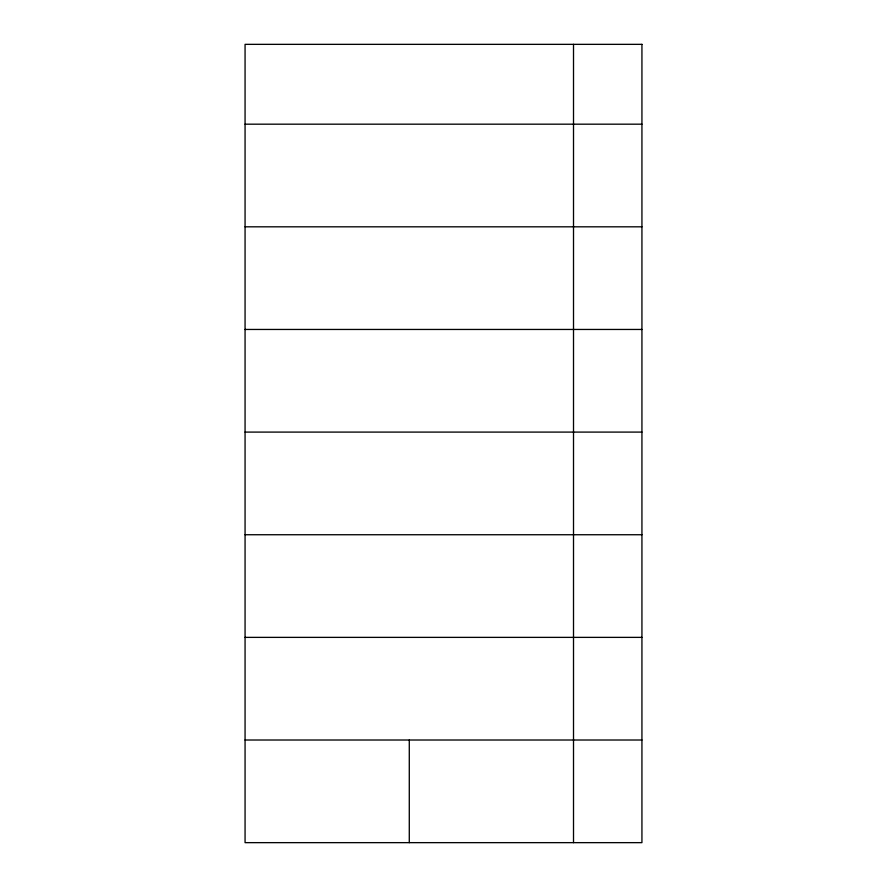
<?xml version="1.0" encoding="UTF-8"?>
<svg xmlns="http://www.w3.org/2000/svg" width="887" height="887" viewBox="0 0 887 887"><rect width="100%" height="100%" fill="white"/><g stroke="black" fill="none" stroke-linecap="round" stroke-linejoin="round"><path stroke-width="1.33" d="M245.067 124.18L641.933 124.18M245.067 226.817L641.933 226.817M245.067 329.454L641.933 329.454M245.067 432.091L641.933 432.091M245.067 534.739L641.933 534.739M245.067 637.376L641.933 637.376M245.067 740.013L641.933 740.013M573.512 44.35L573.512 842.65M409.284 740.013L409.284 842.65M641.933 44.35L245.067 44.35L245.067 842.65L641.933 842.65L641.933 44.35"/></g></svg>
